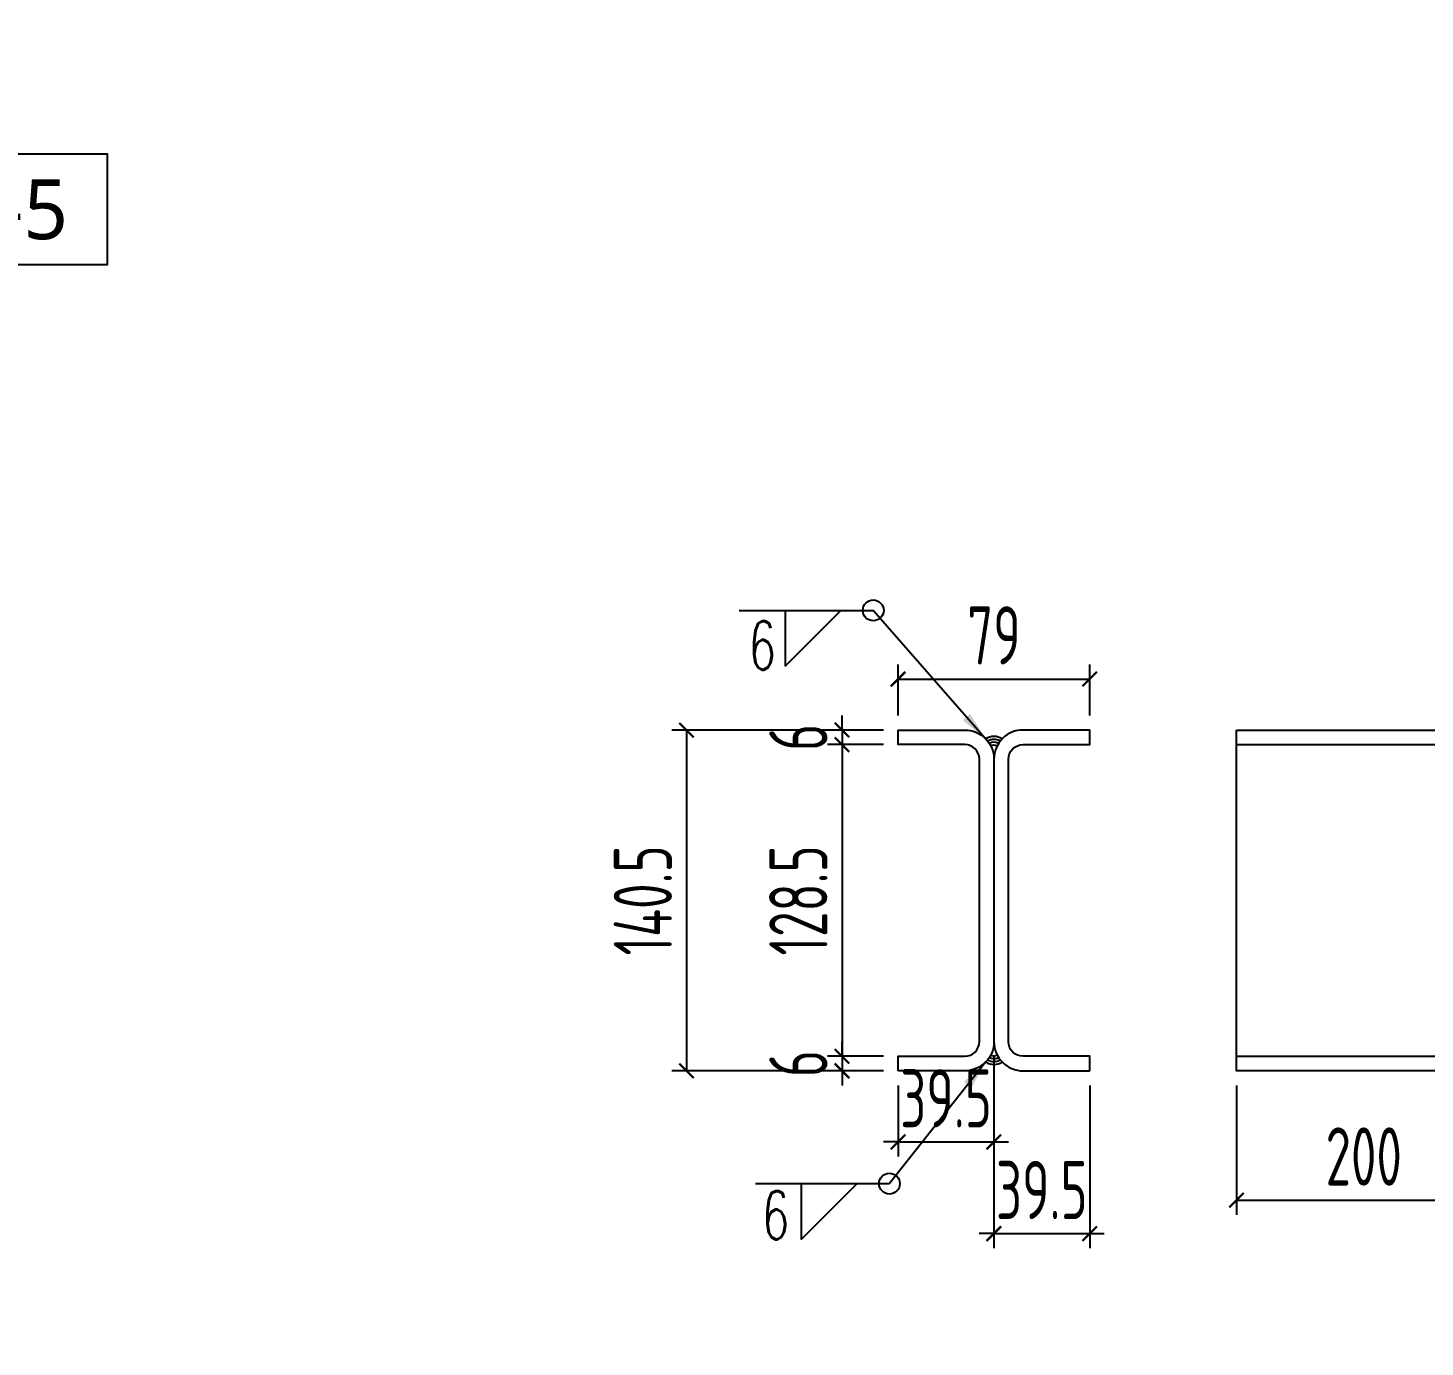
# Model space of a CAD drawing. Extents: x -3378 to 102197, y -3799 to 48702.
# Drawn here: x 15035 to 15612, y 7927 to 8471 of the extents above; entities that cross this region are included whole.
import ezdxf
from ezdxf.enums import TextEntityAlignment as Align

# ---------------------------------------------------------------- set-up
doc = ezdxf.new("R2010")
doc.units = 0
doc.set_wipeout_variables(frame=1)
for name, color, linetype in [('DIM', 173, 'Continuous'), ('GM_ANNO_LABL', 4, 'Continuous'), ('GM_ANNO_TEXT', 7, 'Continuous'), ('WELDING', 8, 'Continuous'), ('插芯', 4, 'Continuous'), ('鋼件', 6, 'Continuous')]:
    doc.layers.add(name, color=color, linetype=linetype)
doc.layers.add('GM_CNST', color=171, linetype='Continuous', lineweight=5, plot=False)
doc.styles.add('CHINESE', font='ros1.shx', dxfattribs={"width": 0.75, "bigfont": 'hztxt.shx'})
doc.styles.add('GM', font='')
doc.styles.get("Standard").update_dxf_attribs({"font": 'romans.shx', "bigfont": 'chinese.shx'})
doc.styles.get('GM').set_extended_font_data('Microsoft JhengHei')
doc.dimstyles.new('F-06', dxfattribs={"dimscale": 6, "dimtxt": 4, "dimasz": 1, "dimexe": 1, "dimexo": 1, "dimgap": 1, "dimtad": 1, "dimdec": 1, "dimzin": 12, "dimdsep": 46, "dimtxsty": 'CHINESE', "dimblk": 'ARCHTICK', "dimcen": 0, "dimclrd": 4, "dimclre": 4, "dimclrt": 1, "dimadec": 0, "dimazin": 3, "dimtfac": 1, "dimtdec": 1, "dimtix": 1, "dimtmove": 2, "dimatfit": 3, "dimfxl": 1, "dimtolj": 1, "dimtzin": 0, "dimarcsym": 0})
doc.dimstyles.new('S-1-3', dxfattribs={"dimtxt": 3, "dimasz": 1.5, "dimexe": 1, "dimexo": 1, "dimgap": 1, "dimtad": 1, "dimdec": 0, "dimlfac": 3, "dimdsep": 46, "dimtxsty": 'Standard', "dimblk": 'OBLIQUE', "dimcen": 2.5, "dimclrd": 5, "dimclre": 5, "dimclrt": 230, "dimadec": 0, "dimazin": 0, "dimtfac": 1, "dimtdec": 0, "dimtix": 1, "dimtmove": 2, "dimatfit": 3, "dimfxl": 1, "dimarcsym": 0})

# ---------------------------------------------------------------- blocks, each defined once
blk = doc.blocks.new('_ArchTick')
at = {"color": 0, "linetype": 'ByBlock', "const_width": 0.15}
blk.add_lwpolyline([(-0.5, -0.5), (0.5, 0.5)], dxfattribs=at)
blk = doc.blocks.new('*D1077')
at = {"layer": 'Defpoints', "color": 0, "ltscale": 10, "transparency": 16777216}
for p in [(15394.35, 8181.57), (15371.2, 8175.57), (15394.35, 8175.57)]:
    blk.add_point(p, dxfattribs=at)
at = {"layer": 'DIM', "color": 4, "lineweight": -2, "ltscale": 10, "transparency": 16777216}
for p, q in [((15371.2, 8181.57), (15371.2, 8187.57)), ((15388.35, 8181.57), (15365.2, 8181.57)), ((15371.2, 8181.57), (15371.2, 8175.57)), ((15388.35, 8175.57), (15365.2, 8175.57)), ((15371.2, 8175.57), (15371.2, 8169.57))]:
    blk.add_line(p, q, dxfattribs=at)
at = {"layer": 'DIM', "color": 4, "lineweight": -2, "ltscale": 10, "transparency": 16777216, "xscale": 6, "yscale": 6, "zscale": 6}
for p, rotation in [((15371.2, 8181.57), 270), ((15371.2, 8175.57), 90)]:
    blk.add_blockref('_ArchTick', p, dxfattribs=dict(at, rotation=rotation))
at = {"layer": 'DIM', "color": 1, "ltscale": 10, "transparency": 16777216, "insert": (15353.2, 8178.57), "char_height": 24, "attachment_point": 5, "rotation": 90, "style": 'CHINESE'}
blk.add_mtext('\\A1;6', dxfattribs=at)
blk = doc.blocks.new('*D1078')
at = {"layer": 'Defpoints', "color": 0, "ltscale": 10, "transparency": 16777216}
for p in [(15394.35, 8175.57, 40935), (15371.2, 8047.07), (15394.35, 8047.07, 40935)]:
    blk.add_point(p, dxfattribs=at)
at = {"layer": 'DIM', "color": 4, "lineweight": -2, "ltscale": 10, "transparency": 16777216}
for p, q in [((15388.35, 8175.57), (15365.2, 8175.57)), ((15371.2, 8175.57), (15371.2, 8047.07)), ((15388.35, 8047.07), (15365.2, 8047.07))]:
    blk.add_line(p, q, dxfattribs=at)
at = {"layer": 'DIM', "color": 4, "lineweight": -2, "ltscale": 10, "transparency": 16777216, "xscale": 6, "yscale": 6, "zscale": 6}
for p, rotation in [((15371.2, 8175.57), 90), ((15371.2, 8047.07), 270)]:
    blk.add_blockref('_ArchTick', p, dxfattribs=dict(at, rotation=rotation))
at = {"layer": 'DIM', "color": 1, "ltscale": 10, "transparency": 16777216, "insert": (15353.2, 8111.32), "char_height": 24, "attachment_point": 5, "rotation": 90, "style": 'CHINESE'}
blk.add_mtext('\\A1;128.5', dxfattribs=at)
blk = doc.blocks.new('*D1079')
at = {"layer": 'Defpoints', "color": 0, "ltscale": 10, "transparency": 16777216}
for p in [(15394.35, 8047.07, 40935), (15371.2, 8041.07), (15394.35, 8041.07, 40935)]:
    blk.add_point(p, dxfattribs=at)
at = {"layer": 'DIM', "color": 4, "lineweight": -2, "ltscale": 10, "transparency": 16777216}
for p, q in [((15371.2, 8047.07), (15371.2, 8053.07)), ((15388.35, 8047.07), (15365.2, 8047.07)), ((15371.2, 8047.07), (15371.2, 8041.07)), ((15388.35, 8041.07), (15365.2, 8041.07)), ((15371.2, 8041.07), (15371.2, 8035.07))]:
    blk.add_line(p, q, dxfattribs=at)
at = {"layer": 'DIM', "color": 4, "lineweight": -2, "ltscale": 10, "transparency": 16777216, "xscale": 6, "yscale": 6, "zscale": 6}
for p, rotation in [((15371.2, 8047.07), 270), ((15371.2, 8041.07), 90)]:
    blk.add_blockref('_ArchTick', p, dxfattribs=dict(at, rotation=rotation))
at = {"layer": 'DIM', "color": 1, "ltscale": 10, "transparency": 16777216, "insert": (15353.2, 8044.07), "char_height": 24, "attachment_point": 5, "rotation": 90, "style": 'CHINESE'}
blk.add_mtext('\\A1;6', dxfattribs=at)
blk = doc.blocks.new('*D1080')
at = {"layer": 'Defpoints', "color": 0, "ltscale": 10, "transparency": 16777216}
for p in [(15433.81, 8053.07, 40935), (15394.35, 8041.07, 40935), (15433.81, 8011.74)]:
    blk.add_point(p, dxfattribs=at)
at = {"layer": 'DIM', "color": 4, "lineweight": -2, "ltscale": 10, "transparency": 16777216}
for p, q in [((15433.81, 8047.07), (15433.81, 8005.74)), ((15394.35, 8035.07), (15394.35, 8005.74)), ((15394.35, 8011.74), (15388.35, 8011.74)), ((15394.35, 8011.74), (15433.81, 8011.74)), ((15433.81, 8011.74), (15439.81, 8011.74))]:
    blk.add_line(p, q, dxfattribs=at)
at = {"layer": 'DIM', "color": 4, "lineweight": -2, "ltscale": 10, "transparency": 16777216, "xscale": 6, "yscale": 6, "zscale": 6}
blk.add_blockref('_ArchTick', (15394.35, 8011.74), dxfattribs=at)
at = {"layer": 'DIM', "color": 4, "lineweight": -2, "ltscale": 10, "transparency": 16777216, "xscale": 6, "yscale": 6, "zscale": 6, "rotation": 180}
blk.add_blockref('_ArchTick', (15433.81, 8011.74), dxfattribs=at)
at = {"layer": 'DIM', "color": 1, "ltscale": 10, "transparency": 16777216, "insert": (15414.08, 8029.74), "char_height": 24, "attachment_point": 5, "style": 'CHINESE'}
blk.add_mtext('\\A1;39.5', dxfattribs=at)
blk = doc.blocks.new('*D1081')
at = {"layer": 'Defpoints', "color": 0, "ltscale": 10, "transparency": 16777216}
for p in [(15533.86, 8041.07, 40935), (15638.86, 8041.07, 40935), (15638.86, 7987.74)]:
    blk.add_point(p, dxfattribs=at)
at = {"layer": 'DIM', "color": 4, "lineweight": -2, "ltscale": 10, "transparency": 16777216}
for p, q in [((15533.86, 8035.07), (15533.86, 7981.74)), ((15638.86, 8035.07), (15638.86, 7981.74)), ((15533.86, 7987.74), (15638.86, 7987.74))]:
    blk.add_line(p, q, dxfattribs=at)
at = {"layer": 'DIM', "color": 4, "lineweight": -2, "ltscale": 10, "transparency": 16777216, "xscale": 6, "yscale": 6, "zscale": 6, "rotation": 180}
blk.add_blockref('_ArchTick', (15533.86, 7987.74), dxfattribs=at)
at = {"layer": 'DIM', "color": 4, "lineweight": -2, "ltscale": 10, "transparency": 16777216, "xscale": 6, "yscale": 6, "zscale": 6}
blk.add_blockref('_ArchTick', (15638.86, 7987.74), dxfattribs=at)
at = {"layer": 'DIM', "color": 1, "ltscale": 10, "transparency": 16777216, "insert": (15586.36, 8005.74), "char_height": 24, "attachment_point": 5, "style": 'CHINESE'}
blk.add_mtext('\\A1;200', dxfattribs=at)
blk = doc.blocks.new('_Oblique')
at = {"color": 0, "linetype": 'ByBlock', "lineweight": -2}
blk.add_line((-0.5, -0.5), (0.5, 0.5), dxfattribs=at)
blk = doc.blocks.new('*D1082')
at = {"layer": 'Defpoints', "color": 0, "ltscale": 10, "transparency": 16777216}
for p in [(15433.81, 8053.07, 40935), (15473.35, 8041.07, 40935), (15473.35, 7973.93)]:
    blk.add_point(p, dxfattribs=at)
at = {"layer": 'DIM', "color": 4, "lineweight": -2, "ltscale": 10, "transparency": 16777216}
for p, q in [((15433.81, 8047.07), (15433.81, 7967.93)), ((15473.35, 8035.07), (15473.35, 7967.93)), ((15433.81, 7973.93), (15427.81, 7973.93)), ((15433.81, 7973.93), (15473.35, 7973.93)), ((15473.35, 7973.93), (15479.35, 7973.93))]:
    blk.add_line(p, q, dxfattribs=at)
at = {"layer": 'DIM', "color": 4, "lineweight": -2, "ltscale": 10, "transparency": 16777216, "xscale": 6, "yscale": 6, "zscale": 6}
blk.add_blockref('_ArchTick', (15433.81, 7973.93), dxfattribs=at)
at = {"layer": 'DIM', "color": 4, "lineweight": -2, "ltscale": 10, "transparency": 16777216, "xscale": 6, "yscale": 6, "zscale": 6, "rotation": 180}
blk.add_blockref('_ArchTick', (15473.35, 7973.93), dxfattribs=at)
at = {"layer": 'DIM', "color": 1, "ltscale": 10, "transparency": 16777216, "insert": (15453.58, 7991.93), "char_height": 24, "attachment_point": 5, "style": 'CHINESE'}
blk.add_mtext('\\A1;39.5', dxfattribs=at)
blk = doc.blocks.new('*D1083')
at = {"layer": 'Defpoints', "color": 0, "ltscale": 10, "transparency": 16777216}
for p in [(15473.35, 8202.62), (15394.35, 8181.57, 40935), (15473.35, 8181.57, 40935)]:
    blk.add_point(p, dxfattribs=at)
at = {"layer": 'DIM', "color": 4, "lineweight": -2, "ltscale": 10, "transparency": 16777216}
for p, q in [((15394.35, 8187.57), (15394.35, 8208.62)), ((15473.35, 8187.57), (15473.35, 8208.62)), ((15394.35, 8202.62), (15473.35, 8202.62))]:
    blk.add_line(p, q, dxfattribs=at)
at = {"layer": 'DIM', "color": 4, "lineweight": -2, "ltscale": 10, "transparency": 16777216, "xscale": 6, "yscale": 6, "zscale": 6, "rotation": 180}
blk.add_blockref('_ArchTick', (15394.35, 8202.62), dxfattribs=at)
at = {"layer": 'DIM', "color": 4, "lineweight": -2, "ltscale": 10, "transparency": 16777216, "xscale": 6, "yscale": 6, "zscale": 6}
blk.add_blockref('_ArchTick', (15473.35, 8202.62), dxfattribs=at)
at = {"layer": 'DIM', "color": 1, "ltscale": 10, "transparency": 16777216, "insert": (15433.85, 8220.62), "char_height": 24, "attachment_point": 5, "style": 'CHINESE'}
blk.add_mtext('\\A1;79', dxfattribs=at)
blk = doc.blocks.new('*D1084')
at = {"layer": 'Defpoints', "color": 0, "ltscale": 10, "transparency": 16777216}
for p in [(15394.35, 8181.57, 40935), (15307.06, 8041.07), (15394.35, 8041.07, 40935)]:
    blk.add_point(p, dxfattribs=at)
at = {"layer": 'DIM', "color": 4, "lineweight": -2, "ltscale": 10, "transparency": 16777216}
for p, q in [((15388.35, 8181.57), (15301.06, 8181.57)), ((15307.06, 8181.57), (15307.06, 8041.07)), ((15388.35, 8041.07), (15301.06, 8041.07))]:
    blk.add_line(p, q, dxfattribs=at)
at = {"layer": 'DIM', "color": 4, "lineweight": -2, "ltscale": 10, "transparency": 16777216, "xscale": 6, "yscale": 6, "zscale": 6}
for p, rotation in [((15307.06, 8181.57), 90), ((15307.06, 8041.07), 270)]:
    blk.add_blockref('_ArchTick', p, dxfattribs=dict(at, rotation=rotation))
at = {"layer": 'DIM', "color": 1, "ltscale": 10, "transparency": 16777216, "insert": (15289.06, 8111.32), "char_height": 24, "attachment_point": 5, "rotation": 90, "style": 'CHINESE'}
blk.add_mtext('\\A1;140.5', dxfattribs=at)
blk = doc.blocks.new('1725')
at = {"layer": '插芯', "linetype": 'Continuous'}
for p, q in [((0, 134.5, 40935), (105, 134.5, 40935)), ((0, 6), (105, 6))]:
    blk.add_line(p, q, dxfattribs=at)
blk.add_lwpolyline([(0, 140.5), (105, 140.5), (105, 0), (0, 0)], close=True, dxfattribs=at)
blk = doc.blocks.new('TK')
at = {"lineweight": 0}
blk.add_3dface([(3, 5), (415, 5), (415, 294), (3, 294)], dxfattribs=at)
at = {"layer": 'GM_CNST', "linetype": 'Continuous', "lineweight": 0}
blk.add_3dface([(420, 0), (0, 0), (0, 297), (420, 297)], dxfattribs=at)
at = {"layer": 'GM_ANNO_TEXT', "style": 'GM'}
for tag, p in [('業主', (283.434, 26.371)), ('圖名', (283.476, 9.138))]:
    blk.add_attdef(tag, text='', height=2.555, dxfattribs=at).set_placement(p, align=Align.MIDDLE_LEFT)
for tag, p in [('繪圖者', (109.296, 23.048)), ('比例尺', (166.712, 23.043)), ('設計者', (109.296, 9.561)), ('單位', (138.491, 9.623)), ('日期', (166.615, 9.446))]:
    blk.add_attdef(tag, text='', height=2.555, dxfattribs=at).set_placement(p, align=Align.CENTER)
for p in [(389.454, 19.369), (389.454, 13.691), (359.777, 12.561), (389.454, 8.012)]:
    blk.add_attdef('加工編號', text='', height=2.555, dxfattribs=at).set_placement(p, align=Align.MIDDLE)
blk = doc.blocks.new('*U896')
blk.add_wipeout([(-6.301, 1.6), (6.301, 1.6), (6.301, -1.6), (-6.301, -1.6)])
blk.add_lwpolyline([(-6.301, 1.6), (6.301, 1.6), (6.301, -1.6), (-6.301, -1.6)], close=True)
at = {"layer": 'GM_ANNO_TEXT', "ltscale": 0.3, "style": 'GM', "flags": 8}
blk.add_attdef('01', text='', height=1.725, dxfattribs=at).set_placement((0, 0), align=Align.MIDDLE_CENTER)

msp = doc.modelspace()

# ---------------------------------------------------------------- linework, layer by layer
at = {"color": 4, "ltscale": 5}
for centre in [(15384.083, 8230.932, 40935), (15390.753, 7994.566, 20467.5)]:
    msp.add_circle(centre, 4.298, dxfattribs=at)
at = {"layer": 'DIM', "ltscale": 10}
for p, q in [((15347.732, 8230.932, 40935), (15347.732, 8207.892, 40935)), ((15347.732, 8207.892, 40935), (15370.772, 8230.932, 40935)), ((15354.401, 7994.566, 20467.5), (15354.401, 7971.526, 20467.5)), ((15354.401, 7971.526, 20467.5), (15377.441, 7994.566, 20467.5))]:
    msp.add_line(p, q, dxfattribs=at)
for points, elevation in [([(15328.795, 8230.932), (15384.083, 8230.932)], 40935), ([(15335.464, 7994.566), (15390.753, 7994.566)], 20467.5)]:
    msp.add_lwpolyline(points, dxfattribs=dict(at, elevation=elevation))
at = {"layer": 'WELDING', "color": 0}
for centre, radius, start, end in [((15433.847, 8172.631, 81870), 6.313, 57.621503, 122.885753), ((15433.89, 8172.631, 40935), 6.313, 57.621503, 122.885753), ((15433.847, 8172.631, 81870), 5.113, 59.772539, 120.904711), ((15433.89, 8172.631, 40935), 5.113, 59.772539, 120.904711), ((15433.847, 8172.631, 81870), 3.913, 61.441141, 119.50279), ((15433.89, 8172.631, 40935), 3.913, 61.441141, 119.50279), ((15433.847, 8172.631, 81870), 2.713, 62.031839, 119.40783), ((15433.89, 8172.631, 40935), 2.713, 62.031839, 119.40783), ((15433.89, 8050.017, 40935), 6.313, 237.114247, 302.378497), ((15433.89, 8050.017, 40935), 5.113, 239.095289, 300.227461), ((15433.89, 8050.017, 40935), 3.913, 240.49721, 298.558859), ((15433.89, 8050.017, 40935), 2.713, 240.59217, 297.968161)]:
    msp.add_arc(centre, radius, start, end, dxfattribs=at)
at = {"layer": '鋼件', "linetype": 'Continuous', "elevation": 40935}
for points in [[(15394.351, 8041.074), (15394.351, 8047.074), (15421.851, 8047.074, 0.4142136), (15427.851, 8053.074), (15427.851, 8169.574, 0.4142136), (15421.851, 8175.574), (15394.351, 8175.574), (15394.351, 8181.574), (15421.851, 8181.574, -0.4142136), (15433.851, 8169.574), (15433.851, 8053.074, -0.4142136), (15421.851, 8041.074)], [(15473.351, 8041.074), (15473.351, 8047.074), (15445.851, 8047.074, -0.4142136), (15439.851, 8053.074), (15439.851, 8169.574, -0.4142136), (15445.851, 8175.574), (15473.351, 8175.574), (15473.351, 8181.574), (15445.851, 8181.574, 0.4142136), (15433.851, 8169.574), (15433.851, 8053.074, 0.4142136), (15445.851, 8041.074)]]:
    msp.add_lwpolyline(points, format="xyb", close=True, dxfattribs=at)

# ---------------------------------------------------------------- block references
at = {"xscale": 6, "yscale": 6, "zscale": 6}
msp.add_blockref('TK', (13918.793, 7349.705), dxfattribs=at)
at = {"layer": '鋼件', "linetype": 'Continuous'}
msp.add_blockref('1725', (15533.859, 8041.074, 40935), dxfattribs=at)

# ---------------------------------------------------------------- texts
at = {"layer": 'DIM', "ltscale": 10, "width": 0.65}
for p in [(15338.312, 8226.413, 40935), (15343.853, 7991.516, 40935)]:
    msp.add_text('6', height=20, dxfattribs=at).set_placement(p, align=Align.TOP_CENTER)

# ---------------------------------------------------------------- dimensions: what is measured, and where the dimension line sits
at = {"layer": 'DIM', "ltscale": 10}
for base, p1, p2, picture, middle in [((15473.351, 8202.621), (15394.351, 8181.574, 40935), (15473.351, 8181.574, 40935), '*D1083', (15433.851, 8220.621)), ((15433.809, 8011.742), (15394.351, 8041.074, 40935), (15433.809, 8053.074, 40935), '*D1080', (15414.08, 8029.742)), ((15473.351, 7973.927), (15433.809, 8053.074, 40935), (15473.351, 8041.074, 40935), '*D1082', (15453.58, 7991.927))]:
    dim = msp.add_linear_dim(base=base, p1=p1, p2=p2, dimstyle='F-06', dxfattribs=at)
    dim.commit()
    dim.dimension.update_dxf_attribs({"geometry": picture, "text_midpoint": middle})
for base, p1, p2, picture, middle in [((15371.196, 8175.574, 40935), (15394.351, 8181.574, 40935), (15394.351, 8175.574, 40935), '*D1077', (15353.196, 8178.574, 40935)), ((15307.056, 8041.074), (15394.351, 8181.574, 40935), (15394.351, 8041.074, 40935), '*D1084', (15289.056, 8111.324)), ((15371.196, 8047.074), (15394.351, 8175.574, 40935), (15394.351, 8047.074, 40935), '*D1078', (15353.196, 8111.324)), ((15371.196, 8041.074), (15394.351, 8047.074, 40935), (15394.351, 8041.074, 40935), '*D1079', (15353.196, 8044.074))]:
    dim = msp.add_linear_dim(base=base, p1=p1, p2=p2, angle=90, dimstyle='F-06', dxfattribs=at)
    dim.commit()
    dim.dimension.update_dxf_attribs({"geometry": picture, "text_midpoint": middle})
dim = msp.add_linear_dim(base=(15638.859, 7987.74), p1=(15533.859, 8041.074, 40935), p2=(15638.859, 8041.074, 40935), text='200', dimstyle='F-06', dxfattribs=at)
dim.commit()
dim.dimension.update_dxf_attribs({"geometry": '*D1081', "text_midpoint": (15586.359, 8005.74)})

# ---------------------------------------------------------------- leaders
at = {"color": 4, "ltscale": 10}
for points in [[(15430.42, 8177.932), (15384.083, 8230.932)], [(15430.462, 8044.716, 20467.5), (15390.753, 7994.566, 20467.5)]]:
    msp.add_leader(points, dimstyle='S-1-3', override={"dimasz": 12, "dimclrd": 4}, dxfattribs=at)

# ---------------------------------------------------------------- next in the draw order: block references
at = {"layer": 'GM_ANNO_LABL', "ltscale": 0.3, "xscale": 14.28571431275816, "yscale": 14.28571431275816, "zscale": 14.28571431275816}
msp.add_blockref('*U896', (14978.19, 8396.299), dxfattribs=at).add_auto_attribs({'01': 'LZ2-102-5'})

doc.saveas('drawing.dxf')
